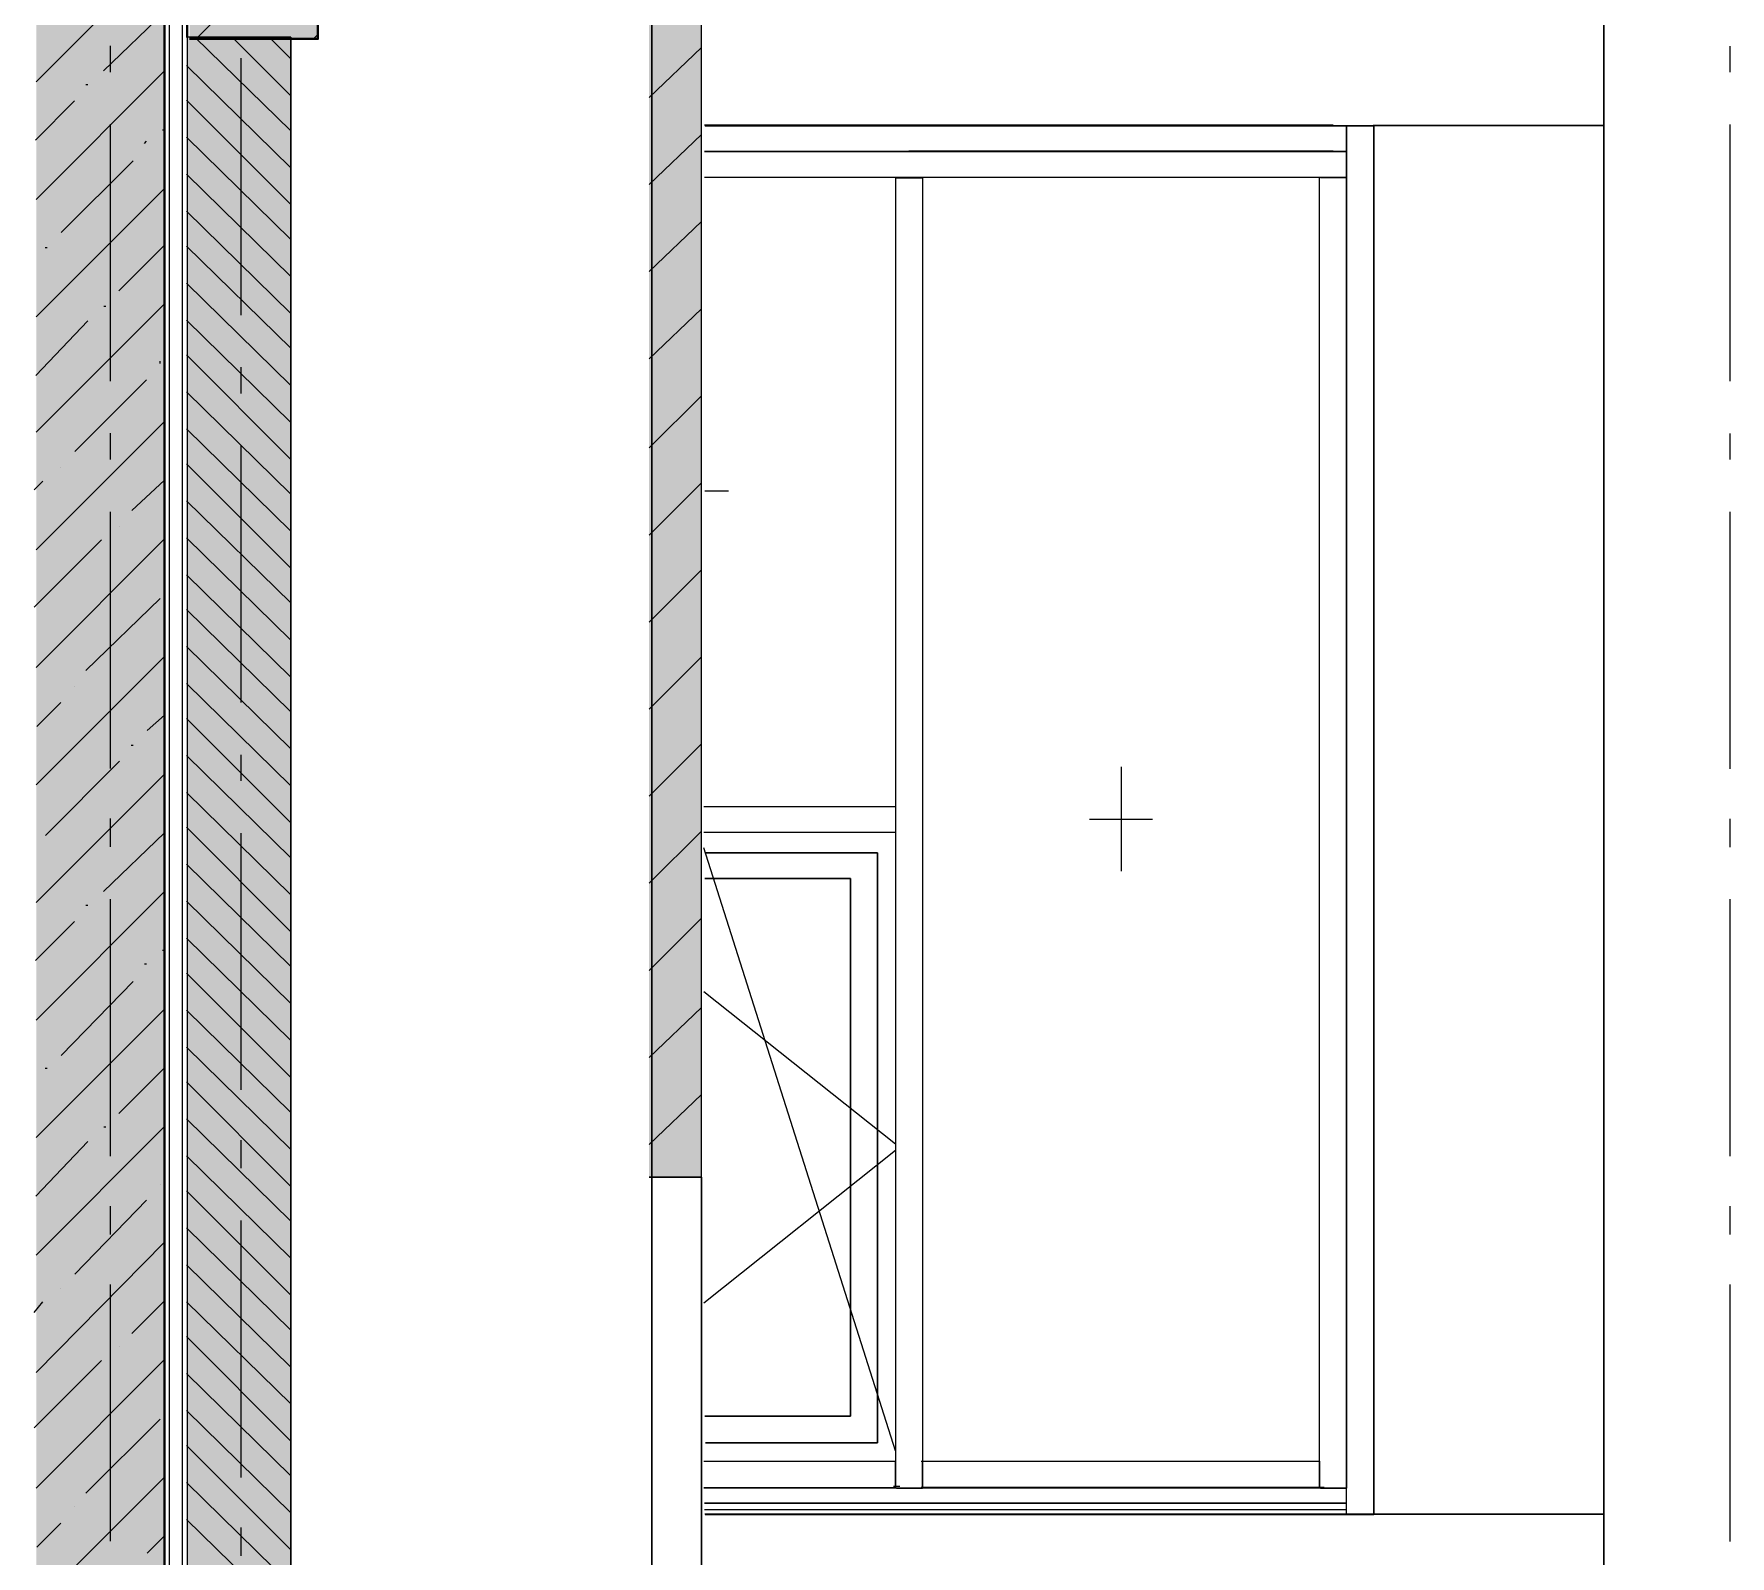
# Model space of a CAD drawing. Header units: millimetres. Extents: x -135211 to 49383, y -8033 to 228499.
# Drawn here: x -26647 to -23348, y 11559 to 14519 of the extents above; entities that cross this region are included whole.
import ezdxf

# ---------------------------------------------------------------- set-up
doc = ezdxf.new("R2010")
doc.units = ezdxf.units.MM
doc.layers.add('PDF _Геометрия', color=7, linetype='Continuous', true_color=0x1d1d1d)
doc.layers.add('PDF _Сплошная заливка', color=7, linetype='Continuous', true_color=0xffffff)

msp = doc.modelspace()

# ---------------------------------------------------------------- hatches: boundary and pattern name
at = {"layer": 'PDF _Сплошная заливка', "transparency": 33554559}
h = msp.add_hatch(color=256, dxfattribs=at)
h.paths.add_polyline_path([(-25349, 12296), (-25349, 14924.3), (-25450.3, 14924.3), (-25450.3, 12296)])
h.paths.add_polyline_path([(-25349, 11292.7), (-25450.3, 11292.7), (-25450.3, 10962.5), (-25349, 10962.5)])

# ---------------------------------------------------------------- linework, layer by layer
at = {"layer": 'PDF _Геометрия', "color": 7, "lineweight": 40}
for points in [[(-50895.1, 2741.6), (-26392.5, 2741.6), (-26392.5, 3338.5), (-26392.5, 6471.6), (-26392.5, 6712.7), (-26392.5, 10721.6), (-26392.5, 10958.7), (-26392.5, 14921), (-26392.5, 15162.4), (-26392.5, 18240), (-26392.5, 18891.9), (-26392.5, 19209.4), (-26392.5, 19361.8), (-26392.5, 20360.9), (-26642.2, 20360.9)], [(-26348.6, 15163.9), (-26348.6, 14922.6), (-26348.6, 14512)], [(-26343.9, 14509.3), (-26094.2, 14509.3), (-26094.2, 14920), (-26094.2, 15161.3), (-26343.9, 15161.3)]]:
    msp.add_lwpolyline(points, dxfattribs=at)
at = {"layer": 'PDF _Геометрия', "color": 7, "lineweight": 9}
for points in [[(-26383.7, 20341.8), (-26383.7, 6731.9)], [(-26378.4, 6728.6), (-26357.4, 6728.6), (-26357.4, 20339.1)], [(-26392.5, 19120.5), (-26392.5, 3338.5)], [(-26348.6, 19122), (-26348.6, 3340.8)], [(-25348.4, 12219.4), (-25348.4, 12295.6), (-25348.4, 11292.3), (-25348.4, 12295.6), (-25450.3, 12295.6), (-25348.4, 12295.6), (-25348.4, 14924.3), (-25450.3, 14924.3)], [(-23792.6, 14920.7), (-23593.6, 14920.7), (-23593.6, 11038.7), (-23593.6, 11639.9), (-25342, 11639.9)], [(-25342, 14340.7), (-23593.6, 14340.7), (-23593.6, 14920.7), (-25342, 14920.7)], [(-26497.8, 14444.8), (-26497.8, 14495.6)], [(-26349.8, 10961.2), (-26146.8, 10961.2), (-26146.8, 14512.8), (-26349.8, 14512.8)], [(-26348.6, 14512), (-26348.6, 10960.3)], [(-26146.8, 14512.8), (-26146.8, 10961.2)], [(-23347.9, 14444.6), (-23347.9, 14495.4)], [(-26243.3, 13972.2), (-26243.3, 14471.8)], [(-26497.8, 13843.7), (-26497.8, 14343.3)], [(-24944.8, 14341.2), (-25342.6, 14341.2)], [(-25341, 14340), (-24041, 14340), (-24041, 11639.1), (-25341, 11639.1)], [(-24120, 14341.6), (-24945.2, 14341.6)], [(-24119.1, 14341), (-24093.7, 14341), (-24093.7, 14290.2), (-24119.1, 14290.2)], [(-24093.7, 11640.2), (-24093.7, 11716.4), (-24093.7, 12990.6), (-24093.7, 14264.9), (-24093.7, 14341)], [(-24091.9, 14340), (-24041, 14340), (-24041, 11639.1), (-24091.9, 11639.1)], [(-24042.1, 11639.9), (-23593.6, 11639.9), (-23593.6, 14340.7), (-24042.1, 14340.7)], [(-24041, 11639.1), (-24041, 11715.3), (-24041, 12989.5), (-24041, 14263.8), (-24041, 14340)], [(-23347.9, 13843.5), (-23347.9, 14343)], [(-24120, 14290.8), (-24945.2, 14290.8)], [(-24944.5, 14290.2), (-24093.7, 14290.2), (-24093.7, 14239.5), (-24944.5, 14239.5)], [(-24971.1, 14240.1), (-24971.1, 12991.3), (-24971.1, 11691.6), (-24971.1, 11742.4), (-25343.6, 11742.4)], [(-24144.6, 14239.5), (-24093.7, 14239.5), (-24093.7, 12990.6), (-24093.7, 11691), (-25342.8, 11691)], [(-24944.8, 14239.5), (-25342.6, 14239.5)], [(-24968.9, 14239.1), (-24918.4, 14239.1), (-24918.4, 12990.2), (-24918.4, 11690.5), (-24918.4, 11741.4)], [(-24921.1, 11742.9), (-24146.3, 11742.9), (-24146.3, 11692.1), (-24921.1, 11692.1), (-24146.3, 11692.1), (-24146.3, 12991.7), (-24146.3, 14240.5)], [(-26243.3, 13819.8), (-26243.3, 13870.6)], [(-26497.8, 13691.4), (-26497.8, 13742.2)], [(-23347.9, 13691.1), (-23347.9, 13741.9)], [(-26243.3, 13218.7), (-26243.3, 13718.3)], [(-25295.7, 13629.7), (-25342.1, 13629.7)], [(-26497.8, 13090.3), (-26497.8, 13589.8)], [(-23347.9, 13090), (-23347.9, 13589.5)], [(-26243.3, 13066.3), (-26243.3, 13117.1)], [(-24532.4, 13093.8), (-24532.4, 12890.6)], [(-25343.6, 13016.7), (-24971.1, 13016.7), (-24971.1, 12965.9), (-25343.6, 12965.9)], [(-26497.8, 12937.8), (-26497.8, 12992.8)], [(-26243.3, 12465.1), (-26243.3, 12964.7)], [(-24471, 12990.9), (-24593.7, 12990.9)], [(-23347.9, 12937.6), (-23347.9, 12992.7)], [(-24971.1, 11763.6), (-25343.6, 12936.2)], [(-26497.8, 12336.7), (-26497.8, 12836.2)], [(-23347.9, 12336.5), (-23347.9, 12836)], [(-25343.6, 12656.8), (-24971.1, 12360.5)], [(-26243.3, 12312.8), (-26243.3, 12367.8)], [(-25343.6, 12051.4), (-24971.1, 12347.8)], [(-26497.8, 12184.3), (-26497.8, 12239.4)], [(-23347.9, 12184.1), (-23347.9, 12239.1)], [(-26243.3, 11711.6), (-26243.3, 12211.2)], [(-26497.8, 11587.5), (-26497.8, 12087)], [(-23347.9, 11587.2), (-23347.9, 12086.8)], [(-24962.3, 11694), (-24974.9, 11694)], [(-24968.9, 11690.5), (-24918.4, 11690.5), (-24927.1, 11690.5)], [(-24137.6, 11691.9), (-24146.3, 11691.9)], [(-24144.6, 11691), (-24093.7, 11691), (-24102.4, 11691)], [(-24093.7, 11648.7), (-25342.8, 11648.7)], [(-26243.3, 11559.2), (-26243.3, 11614.3)]]:
    msp.add_lwpolyline(points, dxfattribs=at)
for points in [[(-25444.9, 14921.5), (-25444.9, 12292.6), (-25444.9, 11289.3), (-25444.9, 10959.1)], [(-25342.6, 14290.3), (-24944.8, 14290.3)], [(-25340.8, 11778.7), (-25006.2, 11778.7), (-25006.2, 12926), (-25340.8, 12926), (-25006.2, 12926), (-25006.2, 11778.7)], [(-25342.1, 11830.6), (-25058.8, 11830.6), (-25058.8, 12876.3), (-25342.1, 12876.3), (-25058.8, 12876.3), (-25058.8, 11830.6)], [(-25343.6, 11691.6), (-24971.1, 11691.6)], [(-24093.7, 11661.4), (-25342.8, 11661.4)], [(-25342.8, 11661.4), (-24093.7, 11661.4)]]:
    msp.add_lwpolyline(points, close=True, dxfattribs=at)
at = {"layer": 'PDF _Геометрия', "lineweight": 9}
for points in [[(-26331.4, 14509.3), (-26094.2, 14746.4)], [(-26642.2, 14425.8), (-26392.5, 14675.6)], [(-26511.1, 14446.9), (-26392.5, 14561.2)], [(-26102.7, 14509.3), (-26094.2, 14517.8)], [(-26146.8, 14330.8), (-26333.4, 14512.8)], [(-26146.8, 14398.5), (-26261.1, 14512.8)], [(-26146.8, 14470.5), (-26188.9, 14512.8)], [(-25450.3, 14395.2), (-25348.4, 14492.6)], [(-26146.8, 14258.8), (-26349.8, 14457.7)], [(-26642.2, 14197.2), (-26392.5, 14446.9)], [(-26545.6, 14420.3), (-26541.6, 14420.3)], [(-26643.9, 14312.6), (-26568, 14388.8)], [(-26146.8, 14186.9), (-26349.8, 14390)], [(-26396.4, 14332.6), (-26392.5, 14332.6)], [(-26146.8, 14119.1), (-26349.8, 14318.1)], [(-25450.3, 14225.9), (-25348.4, 14323.2)], [(-26431.5, 14306.1), (-26427.6, 14310.4)], [(-26593.4, 14132.5), (-26453.9, 14272.2)], [(-26642.2, 13968.6), (-26392.5, 14218.4)], [(-26146.8, 14047.2), (-26349.8, 14246.1)], [(-26146.8, 13975.2), (-26349.8, 14174.1)], [(-25450.3, 14056.6), (-25348.4, 14153.9)], [(-26624.5, 14103.8), (-26620.6, 14103.8)], [(-26481.6, 14019.4), (-26392.5, 14108.3)], [(-26146.8, 13907.5), (-26349.8, 14106.4)], [(-26146.8, 13835.5), (-26349.8, 14034.4)], [(-26642.2, 13744.2), (-26392.5, 13994)], [(-26510.5, 13989.6), (-26506.5, 13989.6)], [(-26643.1, 13854.9), (-26541.6, 13960.7)], [(-26146.8, 13763.5), (-26349.8, 13962.5)], [(-25450.3, 13887.2), (-25348.4, 13984.6)], [(-26146.8, 13691.6), (-26349.8, 13894.8)], [(-26401.3, 13878.1), (-26401.3, 13882.3)], [(-26567.1, 13706.8), (-26427.6, 13846.5)], [(-26146.8, 13623.8), (-26349.8, 13822.8)], [(-25450.3, 13713.7), (-25348.4, 13815.3)], [(-26642.2, 13515.6), (-26392.5, 13765.4)], [(-26146.8, 13551.9), (-26349.8, 13750.8)], [(-26594.3, 13675.7), (-26594.3, 13675.7)], [(-26146.8, 13479.9), (-26349.8, 13683.1)], [(-26646.4, 13632.3), (-26629.4, 13649.2)], [(-26456.1, 13591.8), (-26392.5, 13651.1)], [(-25450.3, 13544.3), (-25348.4, 13646)], [(-26146.8, 13412.2), (-26349.8, 13611.1)], [(-26480.2, 13561.5), (-26480.2, 13561.5)], [(-26646.2, 13403.9), (-26515.3, 13535)], [(-26642.2, 13287), (-26392.5, 13536.8)], [(-26146.8, 13340.2), (-26349.8, 13539.2)], [(-26146.8, 13268.2), (-26349.8, 13467.2)], [(-25450.3, 13375), (-25348.4, 13476.6)], [(-26545.4, 13281.2), (-26401.3, 13420.9)], [(-26146.8, 13200.5), (-26349.8, 13399.5)], [(-26146.8, 13128.5), (-26349.8, 13327.5)], [(-26642.2, 13058.4), (-26392.5, 13308.2)], [(-25450.3, 13205.7), (-25348.4, 13307.3)], [(-26568, 13250), (-26568, 13250)], [(-26146.8, 13056.6), (-26349.8, 13255.6)], [(-26640.7, 13171.9), (-26594.3, 13218.4)], [(-26426.6, 13164.2), (-26392.5, 13193.9)], [(-26146.8, 12984.6), (-26349.8, 13187.8)], [(-26457.8, 13135.9), (-26453.9, 13135.9)], [(-25450.3, 13036.4), (-25348.4, 13138)], [(-26624.3, 12960.3), (-26480.2, 13104.3)], [(-26146.8, 12916.9), (-26349.8, 13115.9)], [(-26642.2, 12829.8), (-26392.5, 13079.6)], [(-26146.8, 12844.9), (-26349.8, 13043.9)], [(-26511.1, 12851), (-26392.5, 12965.3)], [(-26146.8, 12772.9), (-26349.8, 12976.2)], [(-25450.3, 12867.1), (-25348.4, 12968.6)], [(-26146.8, 12705.2), (-26349.8, 12904.2)], [(-26642.2, 12601.2), (-26392.5, 12851)], [(-26146.8, 12633.3), (-26349.8, 12832.3)], [(-26545.6, 12824.5), (-26541.6, 12824.5)], [(-25450.3, 12697.7), (-25348.4, 12799.3)], [(-26643.9, 12716.6), (-26568, 12792.8)], [(-26396.4, 12736.7), (-26392.5, 12736.7)], [(-26146.8, 12561.3), (-26349.8, 12760.3)], [(-26431.5, 12710.3), (-26427.6, 12710.3)], [(-26593.4, 12532.2), (-26453.9, 12676.2)], [(-26146.8, 12489.3), (-26349.8, 12692.5)], [(-26642.2, 12372.6), (-26392.5, 12622.4)], [(-26146.8, 12421.6), (-26349.8, 12620.6)], [(-25450.3, 12528.4), (-25348.4, 12625.7)], [(-26146.8, 12349.6), (-26349.8, 12548.6)], [(-26624.5, 12507.8), (-26620.6, 12507.8)], [(-26481.6, 12419.2), (-26392.5, 12508.1)], [(-26146.8, 12277.7), (-26349.8, 12480.9)], [(-25450.3, 12359.1), (-25348.4, 12456.5)], [(-26146.8, 12210), (-26349.8, 12408.9)], [(-26642.2, 12144), (-26392.5, 12393.8)], [(-26510.5, 12393.6), (-26506.5, 12393.6)], [(-26643.1, 12258.9), (-26541.6, 12364.8)], [(-26146.8, 12138), (-26349.8, 12336.9)], [(-26401.3, 12282.2), (-26401.3, 12282.2)], [(-26567.1, 12106.7), (-26427.6, 12250.6)], [(-26146.8, 12066), (-26349.8, 12269.2)], [(-26146.8, 11998.3), (-26349.8, 12197.2)], [(-26642.2, 11915.4), (-26392.5, 12169.4)], [(-26146.8, 11926.3), (-26349.8, 12125.3)], [(-26594.3, 12079.7), (-26594.3, 12079.7)], [(-26646.4, 12032.2), (-26629.4, 12053.4)], [(-26456.1, 11991.6), (-26392.5, 12055.1)], [(-26146.8, 11854.4), (-26349.8, 12053.3)], [(-26146.8, 11782.4), (-26349.8, 11985.6)], [(-26480.2, 11965.5), (-26480.2, 11965.5)], [(-26646.2, 11807.9), (-26515.3, 11939.2)], [(-26642.2, 11691), (-26392.5, 11940.8)], [(-26146.8, 11714.7), (-26349.8, 11913.6)], [(-26545.4, 11681.1), (-26401.3, 11825)], [(-26146.8, 11642.7), (-26349.8, 11841.6)], [(-26146.8, 11570.8), (-26349.8, 11773.9)], [(-26642.2, 11462.5), (-26392.5, 11712.2)], [(-26146.8, 11503), (-26349.8, 11702)], [(-26568, 11654.1), (-26568, 11654.1)], [(-26640.7, 11575.9), (-26594.3, 11622.5)], [(-26146.8, 11431.1), (-26349.8, 11630)], [(-26426.6, 11564), (-26392.5, 11597.9)]]:
    msp.add_lwpolyline(points, dxfattribs=at)
at = {"layer": 'PDF _Сплошная заливка', "lineweight": 5, "transparency": 33554559}
for points in [[(-26642.2, 14921), (-26392.5, 14921), (-26642.2, 10958.7), (-26392.5, 10958.7)], [(-26343.9, 14919.9), (-26094.2, 14919.9), (-26343.9, 14509.3), (-26094.2, 14509.3)], [(-26349.8, 14512.8), (-26146.8, 14512.8), (-26349.8, 10961.2), (-26146.8, 10961.2)]]:
    msp.add_solid(points, dxfattribs=at)

doc.saveas('drawing.dxf')
